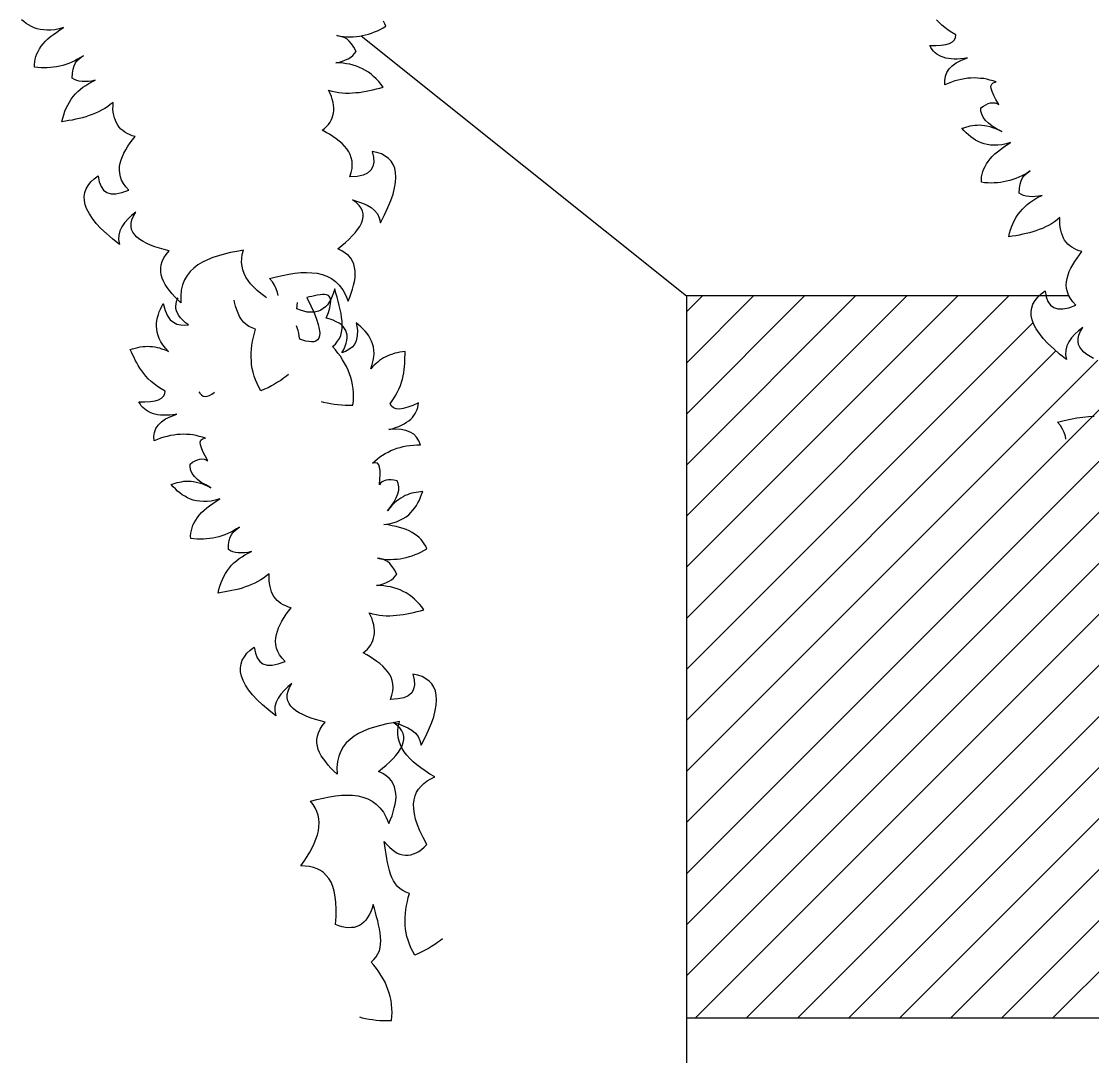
# Model space of a CAD drawing. Extents: x -24232 to 27340, y -23039 to 23489.
# Drawn here: x -17098 to -16356, y -19216 to -18500 of the extents above; entities that cross this region are included whole.
import ezdxf

# ---------------------------------------------------------------- set-up
doc = ezdxf.new("R2010")
doc.units = 0
doc.header["$LTSCALE"] = 10
for name, color, linetype in [('0-HATCH', 8, 'CONTINUOUS'), ('1', 1, 'CONTINUOUS'), ('3', 3, 'CONTINUOUS')]:
    doc.layers.add(name, color=color, linetype=linetype)

msp = doc.modelspace()

# ---------------------------------------------------------------- hatches: boundary and pattern name
at = {"layer": '0-HATCH'}
h = msp.add_hatch(dxfattribs=at)
h.set_pattern_fill('ANSI31', color=11, scale=200, style=0)
h.set_pattern_definition([(45, (5830.526, -1359.333), (-17.67767, 17.67767), [])])
h.paths.add_polyline_path([(-16330.53, -18761.58), (-16331.46, -18765.34), (-16331.82, -18769.45), (-16331.72, -18774.05), (-16333.85, -18771.98), (-16335.97, -18769.91), (-16337.83, -18767.81), (-16339.57, -18765.57), (-16341.17, -18763.44), (-16342.62, -18761.3), (-16343.81, -18759.12), (-16344.74, -18756.92), (-16345.26, -18754.67), (-16345.64, -18752.41), (-16345.63, -18750.1), (-16345.35, -18747.77), (-16344.66, -18745.39), (-16343.44, -18742.95), (-16341.94, -18740.61), (-16339.91, -18738.08), (-16343.26, -18737.23), (-16346.63, -18736.25), (-16349.72, -18735.24), (-16352.7, -18734.08), (-16355.41, -18732.88), (-16357.86, -18731.53), (-16360.18, -18730.16), (-16362.12, -18728.61), (-16363.66, -18726.89), (-16364.94, -18725.13), (-16365.84, -18723.19), (-16366.19, -18721.2), (-16366.16, -18719.03), (-16365.61, -18716.66), (-16364.54, -18714.1), (-16362.95, -18711.35), (-16365.81, -18713.7), (-16368.38, -18716.16), (-16370.67, -18718.71), (-16372.55, -18721.36), (-16373.99, -18724.24), (-16374.75, -18727.17), (-16374.81, -18730.29), (-16374.17, -18733.61), (-16379.07, -18729.82), (-16383.28, -18726.08), (-16387.06, -18722.57), (-16390.29, -18719.13), (-16392.98, -18715.63), (-16395.09, -18712.48), (-16396.8, -18709.28), (-16397.96, -18706.15), (-16398.56, -18703.23), (-16398.6, -18700.39), (-16398.22, -18697.77), (-16397.41, -18695.24), (-16395.92, -18692.77), (-16394.15, -18690.41), (-16393.29, -18689.61), (-16637.39, -18689.61), (-16637.39, -19189.61), (-16144.9, -19189.61), (-16144.9, -18689.61), (-16306.65, -18689.61), (-16303, -18690.84), (-16300.42, -18692.28), (-16298.05, -18693.93), (-16296.29, -18695.92), (-16294.87, -18698.15), (-16293.75, -18700.77), (-16293.11, -18703.67), (-16292.9, -18707), (-16293.16, -18710.62), (-16293.8, -18714.36), (-16294.84, -18718.65), (-16296.39, -18723.11), (-16298.42, -18727.85), (-16300.74, -18732.98), (-16303.67, -18738.44), (-16304.44, -18735.15), (-16305.76, -18732.32), (-16307.65, -18729.95), (-16310.14, -18727.91), (-16312.93, -18726.26), (-16316.06, -18724.85), (-16319.41, -18723.66), (-16322.98, -18722.67), (-16320.41, -18724.54), (-16318.39, -18726.44), (-16316.92, -18728.38), (-16316.01, -18730.35), (-16315.52, -18732.32), (-16315.55, -18734.45), (-16316, -18736.57), (-16316.72, -18738.78), (-16317.85, -18740.98), (-16319.42, -18743.18), (-16321.11, -18745.41), (-16323.1, -18747.6), (-16325.34, -18749.87), (-16327.76, -18752.06), (-16330.43, -18754.32), (-16333.15, -18756.46), (-16330.27, -18757.95), (-16329.35, -18758.55), (-16329.14, -18758.17)])

# ---------------------------------------------------------------- linework, layer by layer
at = {"layer": '1'}
msp.add_line((-16137.39, -19189.61), (-16637.39, -19189.61), dxfattribs=at)
for points in [[(-16928.22, -18690.92), (-16929.4, -18690.07), (-16932.21, -18687.95), (-16934.75, -18685.79), (-16937.03, -18683.6), (-16939.19, -18681.26), (-16940.93, -18679.02), (-16942.42, -18676.6), (-16943.64, -18674.16), (-16944.6, -18671.56), (-16945.16, -18669.04), (-16945.45, -18666.37), (-16945.35, -18663.64), (-16944.98, -18660.89), (-16944.22, -18657.96), (-16944.22, -18657.96), (-16948.74, -18658.73), (-16953.12, -18659.62), (-16957.48, -18660.65), (-16961.55, -18661.78), (-16965.48, -18663.03), (-16969.11, -18664.52), (-16972.58, -18666.26), (-16975.77, -18668.1), (-16978.51, -18670.31), (-16981.08, -18672.76), (-16983.22, -18675.44), (-16984.92, -18678.47), (-16986.31, -18681.88), (-16987.24, -18685.65), (-16987.6, -18689.76), (-16987.5, -18694.35), (-16987.5, -18694.35), (-16989.63, -18692.28), (-16991.75, -18690.22), (-16993.61, -18688.12), (-16995.35, -18685.87), (-16996.95, -18683.74), (-16998.4, -18681.6), (-16999.59, -18679.43), (-17000.52, -18677.22), (-17001.04, -18674.98), (-17001.42, -18672.71), (-17001.41, -18670.41), (-17001.13, -18668.07), (-17000.44, -18665.69), (-16999.22, -18663.25), (-16997.72, -18660.91), (-16995.69, -18658.38), (-16995.69, -18658.38), (-16999.04, -18657.53), (-17002.4, -18656.55), (-17005.5, -18655.54), (-17008.48, -18654.38), (-17011.19, -18653.19), (-17013.64, -18651.83), (-17015.96, -18650.46), (-17017.9, -18648.92), (-17019.44, -18647.19), (-17020.72, -18645.43), (-17021.62, -18643.5), (-17021.97, -18641.5), (-17021.94, -18639.33), (-17021.39, -18636.97), (-17020.32, -18634.41), (-17018.73, -18631.65), (-17018.73, -18631.65), (-17021.59, -18634), (-17024.16, -18636.46), (-17026.45, -18639.02), (-17028.33, -18641.67), (-17029.77, -18644.54), (-17030.53, -18647.47), (-17030.59, -18650.6), (-17029.95, -18653.91), (-17029.95, -18653.91), (-17034.85, -18650.12), (-17039.06, -18646.38), (-17042.84, -18642.87), (-17046.07, -18639.43), (-17048.76, -18635.94), (-17050.87, -18632.78), (-17052.58, -18629.58), (-17053.74, -18626.45), (-17054.34, -18623.54), (-17054.38, -18620.7), (-17054, -18618.08), (-17053.19, -18615.55), (-17051.7, -18613.08), (-17049.93, -18610.71), (-17047.6, -18608.55), (-17044.84, -18606.48), (-17044.84, -18606.48), (-17043.98, -18610.59), (-17042.81, -18613.85), (-17041.03, -18616.37), (-17038.82, -18618.02), (-17035.87, -18618.91), (-17032.48, -18618.94), (-17028.37, -18618.08), (-17023.55, -18616.32), (-17023.55, -18616.32), (-17025.57, -18613.97), (-17027.31, -18611.72), (-17028.52, -18609.42), (-17029.32, -18607.07), (-17029.86, -18604.69), (-17030.11, -18602.41), (-17029.96, -18600.09), (-17029.54, -18597.74), (-17028.86, -18595.35), (-17028.02, -18593.09), (-17026.94, -18590.67), (-17025.7, -18588.36), (-17024.2, -18586.02), (-17022.7, -18583.69), (-17021.04, -18581.47), (-17019.27, -18579.1), (-17019.27, -18579.1), (-17021.22, -18578.64), (-17023.07, -18577.9), (-17024.78, -18577.14), (-17026.37, -18576.23), (-17027.71, -18575.16), (-17029.05, -18574.09), (-17030.15, -18572.72), (-17031.25, -18571.35), (-17032.1, -18569.82), (-17032.83, -18568.13), (-17033.44, -18566.3), (-17033.92, -18564.46), (-17034.29, -18562.33), (-17034.52, -18560.19), (-17034.49, -18558.01), (-17034.49, -18555.57), (-17034.49, -18555.57), (-17036.36, -18557.14), (-17038.36, -18558.58), (-17040.25, -18559.87), (-17042.43, -18561.06), (-17044.48, -18562.11), (-17046.67, -18563.16), (-17048.89, -18563.95), (-17051.1, -18564.74), (-17053.32, -18565.53), (-17055.55, -18566.18), (-17057.93, -18566.72), (-17060.32, -18567.25), (-17062.7, -18567.79), (-17065.09, -18568.19), (-17067.49, -18568.59), (-17069.89, -18568.99), (-17069.89, -18568.99), (-17069.35, -18566.49), (-17068.66, -18564.11), (-17067.85, -18561.72), (-17066.86, -18559.57), (-17065.88, -18557.43), (-17064.75, -18555.41), (-17063.48, -18553.37), (-17062.06, -18551.58), (-17060.49, -18549.78), (-17058.92, -18548.12), (-17057.19, -18546.57), (-17055.31, -18545.14), (-17053.29, -18543.83), (-17051.27, -18542.52), (-17049.09, -18541.33), (-17046.77, -18540.26), (-17046.77, -18540.26), (-17049.29, -18540.81), (-17051.56, -18541.06), (-17053.85, -18541.18), (-17055.89, -18541.14), (-17057.83, -18540.81), (-17059.64, -18540.33), (-17061.21, -18539.69), (-17062.8, -18538.78), (-17062.8, -18538.78), (-17062.63, -18535.38), (-17062.13, -18532.61), (-17061.44, -18530.23), (-17060.45, -18528.22), (-17059.27, -18526.6), (-17057.92, -18525.36), (-17056.55, -18524.26), (-17055.03, -18523.28), (-17055.03, -18523.28), (-17057.05, -18524.59), (-17059.09, -18525.76), (-17061.01, -18526.79), (-17063.08, -18527.7), (-17065.15, -18528.6), (-17067.23, -18529.38), (-17069.33, -18530.02), (-17071.44, -18530.52), (-17073.57, -18530.9), (-17075.7, -18531.27), (-17077.84, -18531.51), (-17080, -18531.61), (-17082.16, -18531.71), (-17084.33, -18531.68), (-17086.65, -18531.53), (-17088.86, -18531.24), (-17088.86, -18531.24), (-17088.93, -18529.35), (-17088.74, -18527.43), (-17088.39, -18525.63), (-17087.92, -18523.81), (-17087.31, -18521.98), (-17086.41, -18520.25), (-17085.39, -18518.51), (-17084.23, -18516.76), (-17082.93, -18514.99), (-17081.35, -18513.32), (-17079.64, -18511.64), (-17077.78, -18510.08), (-17075.79, -18508.5), (-17073.52, -18506.89), (-17071.26, -18505.28), (-17068.72, -18503.78), (-17068.72, -18503.78), (-17071.87, -18504.67), (-17074.79, -18505.27), (-17077.47, -18505.57), (-17080.04, -18505.58), (-17082.5, -18505.45), (-17084.84, -18505.16), (-17087.07, -18504.6), (-17089.05, -18503.87), (-17091.04, -18503), (-17092.92, -18501.99), (-17094.66, -18500.97), (-17096.29, -18499.66), (-17097.93, -18498.35)], [(-16920.24, -18689.22), (-16920.65, -18687.23), (-16921.47, -18684.66), (-16922.67, -18682.22), (-16924.14, -18679.85), (-16926.02, -18677.48), (-16926.02, -18677.48), (-16921.57, -18676.35), (-16917.21, -18675.38), (-16912.81, -18674.55), (-16908.63, -18673.92), (-16904.53, -18673.46), (-16900.61, -18673.34), (-16896.73, -18673.52), (-16893.07, -18673.91), (-16889.67, -18674.81), (-16886.32, -18676.01), (-16883.28, -18677.58), (-16880.49, -18679.66), (-16877.84, -18682.21), (-16875.45, -18685.27), (-16873.45, -18688.88), (-16871.68, -18693.12), (-16871.68, -18693.12), (-16870.57, -18690.36), (-16869.47, -18687.61), (-16868.63, -18684.93), (-16867.95, -18682.17), (-16867.36, -18679.58), (-16866.9, -18677.03), (-16866.7, -18674.56), (-16866.75, -18672.17), (-16867.19, -18669.91), (-16867.76, -18667.68), (-16868.71, -18665.58), (-16869.92, -18663.56), (-16871.52, -18661.67), (-16873.62, -18659.94), (-16875.95, -18658.41), (-16878.83, -18656.93), (-16878.83, -18656.93), (-16876.11, -18654.79), (-16873.44, -18652.52), (-16871.02, -18650.34), (-16868.78, -18648.07), (-16866.79, -18645.88), (-16865.1, -18643.64), (-16863.53, -18641.44), (-16862.4, -18639.24), (-16861.69, -18637.04), (-16861.23, -18634.91), (-16861.2, -18632.78), (-16861.69, -18630.81), (-16862.6, -18628.84), (-16864.07, -18626.9), (-16866.09, -18625), (-16868.66, -18623.14), (-16868.66, -18623.14), (-16865.09, -18624.12), (-16861.74, -18625.32), (-16858.61, -18626.72), (-16855.82, -18628.38), (-16853.33, -18630.41), (-16851.44, -18632.78), (-16850.12, -18635.61), (-16849.35, -18638.9), (-16849.35, -18638.9), (-16846.42, -18633.45), (-16844.1, -18628.32), (-16842.07, -18623.57), (-16840.52, -18619.12), (-16839.49, -18614.83), (-16838.84, -18611.09), (-16838.58, -18607.47), (-16838.79, -18604.14), (-16839.43, -18601.23), (-16840.55, -18598.62), (-16841.97, -18596.38), (-16843.73, -18594.4), (-16846.1, -18592.75), (-16848.68, -18591.31), (-16851.69, -18590.29), (-16855.05, -18589.52), (-16855.05, -18589.52), (-16854.16, -18593.62), (-16853.91, -18597.08), (-16854.51, -18600.1), (-16855.86, -18602.51), (-16858.19, -18604.52), (-16861.27, -18605.93), (-16865.38, -18606.81), (-16870.5, -18607.17), (-16870.5, -18607.17), (-16869.6, -18604.2), (-16868.93, -18601.44), (-16868.77, -18598.84), (-16868.99, -18596.37), (-16869.47, -18593.97), (-16870.17, -18591.79), (-16871.25, -18589.73), (-16872.58, -18587.75), (-16874.18, -18585.86), (-16875.86, -18584.13), (-16877.84, -18582.36), (-16879.91, -18580.75), (-16882.23, -18579.23), (-16884.55, -18577.71), (-16886.97, -18576.35), (-16889.55, -18574.91), (-16889.55, -18574.91), (-16887.95, -18573.7), (-16886.57, -18572.27), (-16885.32, -18570.88), (-16884.23, -18569.4), (-16883.44, -18567.88), (-16882.66, -18566.35), (-16882.21, -18564.65), (-16881.76, -18562.95), (-16881.61, -18561.21), (-16881.63, -18559.38), (-16881.82, -18557.46), (-16882.13, -18555.58), (-16882.66, -18553.48), (-16883.31, -18551.43), (-16884.22, -18549.45), (-16885.22, -18547.22), (-16885.22, -18547.22), (-16882.88, -18547.9), (-16880.46, -18548.4), (-16878.21, -18548.81), (-16875.74, -18549.01), (-16873.44, -18549.13), (-16871.01, -18549.2), (-16868.66, -18549.02), (-16866.32, -18548.84), (-16863.97, -18548.66), (-16861.66, -18548.35), (-16859.27, -18547.87), (-16856.88, -18547.39), (-16854.48, -18546.91), (-16852.13, -18546.3), (-16849.78, -18545.69), (-16847.43, -18545.08), (-16847.43, -18545.08), (-16848.94, -18543.02), (-16850.53, -18541.12), (-16852.25, -18539.26), (-16854.02, -18537.71), (-16855.79, -18536.15), (-16857.65, -18534.76), (-16859.63, -18533.41), (-16861.67, -18532.36), (-16863.83, -18531.36), (-16865.95, -18530.47), (-16868.15, -18529.76), (-16870.45, -18529.22), (-16872.83, -18528.85), (-16875.21, -18528.48), (-16877.68, -18528.27), (-16880.24, -18528.24), (-16880.24, -18528.24), (-16877.71, -18527.72), (-16875.53, -18527.02), (-16873.39, -18526.2), (-16871.55, -18525.33), (-16869.91, -18524.24), (-16868.45, -18523.07), (-16867.28, -18521.85), (-16866.2, -18520.37), (-16866.2, -18520.37), (-16867.73, -18517.32), (-16869.32, -18515), (-16870.92, -18513.11), (-16872.64, -18511.68), (-16874.38, -18510.67), (-16876.12, -18510.1), (-16877.82, -18509.65), (-16879.6, -18509.37), (-16879.6, -18509.37), (-16877.22, -18509.74), (-16874.88, -18509.98), (-16872.71, -18510.14), (-16870.45, -18510.13), (-16868.19, -18510.12), (-16865.97, -18509.97), (-16863.8, -18509.7), (-16861.66, -18509.31), (-16859.56, -18508.78), (-16857.47, -18508.25), (-16855.41, -18507.6), (-16853.4, -18506.82), (-16851.39, -18506.03), (-16849.41, -18505.12), (-16847.35, -18504.04), (-16845.46, -18502.87), (-16845.46, -18502.87), (-16846.17, -18501.12), (-16847.12, -18499.44)], [(-16355.41, -18732.88), (-16357.86, -18731.53), (-16360.18, -18730.16), (-16362.12, -18728.61), (-16363.66, -18726.89), (-16364.94, -18725.13), (-16365.84, -18723.19), (-16366.19, -18721.2), (-16366.16, -18719.03), (-16365.61, -18716.66), (-16364.54, -18714.1), (-16362.95, -18711.35), (-16362.95, -18711.35), (-16365.81, -18713.7), (-16368.38, -18716.16), (-16370.67, -18718.71), (-16372.55, -18721.36), (-16373.99, -18724.24), (-16374.75, -18727.17), (-16374.81, -18730.29), (-16374.17, -18733.61), (-16374.17, -18733.61), (-16379.07, -18729.82), (-16383.28, -18726.08), (-16387.06, -18722.57), (-16390.29, -18719.13), (-16392.98, -18715.63), (-16395.09, -18712.48), (-16396.8, -18709.28), (-16397.96, -18706.15), (-16398.56, -18703.23), (-16398.6, -18700.39), (-16398.22, -18697.77), (-16397.41, -18695.24), (-16395.92, -18692.77), (-16394.15, -18690.41), (-16391.82, -18688.25), (-16389.06, -18686.18), (-16389.06, -18686.18), (-16388.2, -18690.29), (-16387.03, -18693.55), (-16385.25, -18696.06), (-16383.04, -18697.72), (-16380.09, -18698.61), (-16376.7, -18698.64), (-16372.59, -18697.78), (-16367.77, -18696.02), (-16367.77, -18696.02), (-16369.79, -18693.67), (-16371.53, -18691.42), (-16372.74, -18689.11), (-16373.54, -18686.76), (-16374.08, -18684.38), (-16374.33, -18682.1), (-16374.18, -18679.78), (-16373.76, -18677.43), (-16373.08, -18675.05), (-16372.25, -18672.79), (-16371.16, -18670.36), (-16369.92, -18668.06), (-16368.42, -18665.72), (-16366.92, -18663.38), (-16365.26, -18661.17), (-16363.49, -18658.8), (-16363.49, -18658.8), (-16365.44, -18658.34), (-16367.29, -18657.59), (-16369, -18656.84), (-16370.59, -18655.93), (-16371.93, -18654.86), (-16373.27, -18653.78), (-16374.37, -18652.42), (-16375.47, -18651.05), (-16376.32, -18649.51), (-16377.05, -18647.83), (-16377.66, -18646), (-16378.14, -18644.16), (-16378.51, -18642.03), (-16378.74, -18639.88), (-16378.71, -18637.71), (-16378.71, -18635.27), (-16378.71, -18635.27), (-16380.58, -18636.83), (-16382.58, -18638.28), (-16384.47, -18639.57), (-16386.65, -18640.76), (-16388.7, -18641.8), (-16390.89, -18642.86), (-16393.11, -18643.65), (-16395.32, -18644.44), (-16397.54, -18645.22), (-16399.77, -18645.88), (-16402.16, -18646.41), (-16404.54, -18646.95), (-16406.92, -18647.49), (-16409.31, -18647.89), (-16411.71, -18648.29), (-16414.11, -18648.69), (-16414.11, -18648.69), (-16413.57, -18646.19), (-16412.88, -18643.81), (-16412.07, -18641.41), (-16411.08, -18639.27), (-16410.1, -18637.13), (-16408.97, -18635.1), (-16407.7, -18633.07), (-16406.28, -18631.28), (-16404.71, -18629.48), (-16403.14, -18627.81), (-16401.41, -18626.26), (-16399.53, -18624.84), (-16397.51, -18623.53), (-16395.49, -18622.22), (-16393.31, -18621.03), (-16390.99, -18619.96), (-16390.99, -18619.96), (-16393.51, -18620.51), (-16395.78, -18620.76), (-16398.07, -18620.88), (-16400.11, -18620.83), (-16402.05, -18620.51), (-16403.86, -18620.03), (-16405.43, -18619.39), (-16407.02, -18618.48), (-16407.02, -18618.48), (-16406.85, -18615.07), (-16406.35, -18612.3), (-16405.66, -18609.92), (-16404.67, -18607.91), (-16403.49, -18606.29), (-16402.14, -18605.06), (-16400.77, -18603.96), (-16399.25, -18602.97), (-16399.25, -18602.97), (-16401.27, -18604.28), (-16403.31, -18605.46), (-16405.23, -18606.49), (-16407.3, -18607.39), (-16409.37, -18608.3), (-16411.45, -18609.07), (-16413.55, -18609.71), (-16415.66, -18610.22), (-16417.79, -18610.59), (-16419.92, -18610.96), (-16422.06, -18611.2), (-16424.22, -18611.31), (-16426.38, -18611.41), (-16428.55, -18611.38), (-16430.87, -18611.23), (-16433.08, -18610.93), (-16433.08, -18610.93), (-16433.15, -18609.04), (-16432.96, -18607.12), (-16432.61, -18605.32), (-16432.14, -18603.51), (-16431.53, -18601.68), (-16430.63, -18599.95), (-16429.61, -18598.21), (-16428.45, -18596.45), (-16427.15, -18594.68), (-16425.57, -18593.02), (-16423.86, -18591.33), (-16422, -18589.77), (-16420.01, -18588.19), (-16417.74, -18586.59), (-16415.48, -18584.98), (-16412.94, -18583.48), (-16412.94, -18583.48), (-16416.09, -18584.37), (-16419.01, -18584.97), (-16421.69, -18585.26), (-16424.26, -18585.28), (-16426.72, -18585.14), (-16429.06, -18584.86), (-16431.29, -18584.29), (-16433.27, -18583.56), (-16435.26, -18582.7), (-16437.14, -18581.69), (-16438.88, -18580.66), (-16440.51, -18579.35), (-16442.15, -18578.04), (-16443.67, -18576.58), (-16445.19, -18575.13), (-16446.72, -18573.53), (-16446.72, -18573.53), (-16445.28, -18573.1), (-16443.83, -18572.67), (-16442.39, -18572.24), (-16440.81, -18571.79), (-16439.34, -18571.63), (-16437.74, -18571.32), (-16436.12, -18571.27), (-16434.5, -18571.23), (-16432.86, -18571.32), (-16431.08, -18571.53), (-16429.28, -18571.87), (-16427.33, -18572.33), (-16425.36, -18572.93), (-16423.38, -18573.65), (-16421.24, -18574.64), (-16419.08, -18575.75), (-16419.08, -18575.75), (-16422.68, -18573.85), (-16425.74, -18572.02), (-16428.26, -18569.99), (-16430.38, -18568.06), (-16431.97, -18565.93), (-16432.88, -18563.86), (-16433.53, -18561.63), (-16433.5, -18559.46), (-16433.5, -18559.46), (-16431.75, -18558.18), (-16430.09, -18557.18), (-16428.41, -18556.45), (-16426.83, -18556), (-16425.36, -18555.84), (-16423.86, -18555.94), (-16422.44, -18556.47), (-16421.15, -18557.14), (-16421.15, -18557.14), (-16423.02, -18553.68), (-16424.57, -18550.74), (-16425.67, -18548.15), (-16426.31, -18546.05), (-16426.51, -18544.31), (-16425.98, -18542.89), (-16424.87, -18541.96), (-16422.89, -18541.46), (-16422.89, -18541.46), (-16425, -18540.75), (-16427.23, -18540.18), (-16429.33, -18539.6), (-16431.55, -18539.17), (-16433.74, -18539.01), (-16435.93, -18538.84), (-16438.11, -18538.68), (-16440.41, -18538.8), (-16442.56, -18538.9), (-16444.83, -18539.29), (-16447.09, -18539.68), (-16449.33, -18540.2), (-16451.58, -18540.72), (-16453.93, -18541.52), (-16456.14, -18542.44), (-16458.47, -18543.38), (-16458.47, -18543.38), (-16458.53, -18540.4), (-16458.04, -18537.5), (-16457.12, -18534.82), (-16455.49, -18532.34), (-16453.29, -18530.2), (-16450.54, -18528.13), (-16446.94, -18526.37), (-16442.64, -18524.81), (-16442.64, -18524.81), (-16445.17, -18525.23), (-16447.58, -18525.49), (-16449.87, -18525.61), (-16452.04, -18525.58), (-16454.1, -18525.4), (-16456.01, -18525.21), (-16457.82, -18524.87), (-16459.5, -18524.38), (-16461.06, -18523.74), (-16462.49, -18523.08), (-16463.95, -18522.16), (-16465.14, -18521.21), (-16466.21, -18520.1), (-16467.28, -18519), (-16468.11, -18517.6), (-16468.95, -18516.21), (-16468.95, -18516.21), (-16464.73, -18516.28), (-16460.97, -18516), (-16457.77, -18515.51), (-16455.27, -18514.82), (-16453.22, -18513.78), (-16451.88, -18512.41), (-16450.97, -18510.82), (-16450.77, -18508.9), (-16450.77, -18508.9), (-16453.54, -18507.17), (-16456.16, -18505.57), (-16458.39, -18503.78), (-16460.48, -18502.11), (-16462.44, -18500.3), (-16464.14, -18498.45)], [(-16890.44, -18762.65), (-16888.71, -18763.15), (-16886.29, -18763.65), (-16883.87, -18764.15), (-16881.36, -18764.48), (-16878.85, -18764.81), (-16876.38, -18765.02), (-16873.78, -18765.18), (-16871.09, -18765.17), (-16868.41, -18765.17), (-16868.41, -18765.17), (-16868.07, -18762.23), (-16867.95, -18759.5), (-16868, -18756.69), (-16868.3, -18753.96), (-16868.61, -18751.23), (-16869.17, -18748.58), (-16869.82, -18746.1), (-16870.77, -18743.57), (-16871.71, -18741.04), (-16872.79, -18738.56), (-16874.12, -18736.15), (-16875.58, -18733.79), (-16877.04, -18731.42), (-16878.76, -18729.14), (-16880.48, -18726.86), (-16882.45, -18724.66), (-16882.45, -18724.66), (-16880.47, -18722.9), (-16878.95, -18721), (-16877.73, -18719.06), (-16876.72, -18716.9), (-16876.18, -18714.6), (-16875.81, -18712.22), (-16875.77, -18709.66), (-16875.87, -18707.15), (-16876.17, -18704.42), (-16876.61, -18701.73), (-16877.21, -18698.95), (-16877.81, -18696.17), (-16878.58, -18693.3), (-16879.35, -18690.44), (-16880.13, -18687.57), (-16880.9, -18684.71), (-16880.9, -18684.71), (-16881.74, -18687.38), (-16882.67, -18689.8), (-16883.68, -18691.96), (-16884.9, -18693.9), (-16886.03, -18695.68), (-16887.41, -18697.11), (-16889.01, -18698.32), (-16890.51, -18699.37), (-16892.27, -18700.07), (-16894.06, -18700.64), (-16895.99, -18700.83), (-16897.95, -18700.89), (-16900.12, -18700.73), (-16902.41, -18700.19), (-16904.75, -18699.52), (-16907.16, -18698.59), (-16907.16, -18698.59), (-16906.77, -18694.26)], [(-16806.33, -19134.7), (-16807.71, -19135.85), (-16809.72, -19137.3), (-16811.73, -19138.74), (-16813.89, -19140.06), (-16816.05, -19141.39), (-16818.22, -19142.58), (-16820.53, -19143.78), (-16822.98, -19144.87), (-16825.44, -19145.96), (-16825.44, -19145.96), (-16826.94, -19143.41), (-16828.16, -19140.97), (-16829.26, -19138.38), (-16830.1, -19135.76), (-16830.93, -19133.14), (-16831.49, -19130.49), (-16831.91, -19127.96), (-16832.07, -19125.27), (-16832.24, -19122.58), (-16832.27, -19119.87), (-16832.03, -19117.13), (-16831.66, -19114.38), (-16831.28, -19111.62), (-16830.64, -19108.84), (-16830, -19106.06), (-16829.1, -19103.25), (-16829.1, -19103.25), (-16831.62, -19102.44), (-16833.78, -19101.32), (-16835.69, -19100.04), (-16837.49, -19098.48), (-16838.92, -19096.61), (-16840.23, -19094.58), (-16841.3, -19092.26), (-16842.23, -19089.92), (-16843.07, -19087.3), (-16843.77, -19084.67), (-16844.35, -19081.89), (-16844.93, -19079.1), (-16845.39, -19076.17), (-16845.85, -19073.24), (-16846.31, -19070.31), (-16846.77, -19067.38), (-16846.77, -19067.38), (-16844.91, -19069.48), (-16843.08, -19071.31), (-16841.28, -19072.87), (-16839.38, -19074.15), (-16837.62, -19075.31), (-16835.77, -19076.05), (-16833.82, -19076.52), (-16832.02, -19076.86), (-16830.13, -19076.78), (-16828.26, -19076.58), (-16826.43, -19075.97), (-16824.61, -19075.22), (-16822.69, -19074.2), (-16820.82, -19072.77), (-16818.96, -19071.21), (-16817.13, -19069.37), (-16817.13, -19069.37), (-16819.83, -19064.52), (-16821.96, -19060.01), (-16823.66, -19055.73), (-16824.91, -19051.8), (-16825.73, -19048.09), (-16826.25, -19044.63), (-16826.32, -19041.51), (-16825.98, -19038.49), (-16825.19, -19035.83), (-16824.25, -19033.29), (-16822.87, -19031.1), (-16821.2, -19029.01), (-16819.24, -19027.17), (-16816.99, -19025.43), (-16814.44, -19023.93), (-16811.75, -19022.54), (-16811.75, -19022.54), (-16815.08, -19020.61), (-16818.3, -19018.52), (-16821.24, -19016.41), (-16824.06, -19014.28), (-16826.6, -19012.12), (-16828.88, -19009.93), (-16831.03, -19007.6), (-16832.78, -19005.35), (-16834.26, -19002.94), (-16835.48, -19000.5), (-16836.45, -18997.89), (-16837, -18995.38), (-16837.3, -18992.7), (-16837.19, -18989.98), (-16836.82, -18987.22), (-16836.06, -18984.29), (-16836.06, -18984.29), (-16840.59, -18985.07), (-16844.96, -18985.96), (-16849.32, -18986.98), (-16853.4, -18988.12), (-16857.33, -18989.36), (-16860.96, -18990.85), (-16864.43, -18992.59), (-16867.61, -18994.44), (-16870.35, -18996.64), (-16872.93, -18999.1), (-16875.07, -19001.77), (-16876.77, -19004.81), (-16878.15, -19008.22), (-16879.09, -19011.98), (-16879.45, -19016.09), (-16879.34, -19020.69), (-16879.34, -19020.69), (-16881.47, -19018.62), (-16883.6, -19016.55), (-16885.46, -19014.45), (-16887.2, -19012.21), (-16888.79, -19010.08), (-16890.25, -19007.93), (-16891.44, -19005.76), (-16892.36, -19003.56), (-16892.88, -19001.31), (-16893.27, -18999.05), (-16893.25, -18996.74), (-16892.97, -18994.41), (-16892.29, -18992.03), (-16891.07, -18989.58), (-16889.56, -18987.25), (-16887.54, -18984.72), (-16887.54, -18984.72), (-16890.89, -18983.87), (-16894.25, -18982.89), (-16897.35, -18981.87), (-16900.32, -18980.71), (-16903.03, -18979.52), (-16905.49, -18978.17), (-16907.81, -18976.8), (-16909.74, -18975.25), (-16911.29, -18973.52), (-16912.57, -18971.77), (-16913.46, -18969.83), (-16913.82, -18967.84), (-16913.79, -18965.67), (-16913.24, -18963.3), (-16912.17, -18960.74), (-16910.57, -18957.99), (-16910.57, -18957.99), (-16913.43, -18960.34), (-16916.01, -18962.79), (-16918.3, -18965.35), (-16920.17, -18968), (-16921.62, -18970.87), (-16922.38, -18973.81), (-16922.44, -18976.93), (-16921.8, -18980.25), (-16921.8, -18980.25), (-16926.69, -18976.45), (-16930.9, -18972.72), (-16934.68, -18969.21), (-16937.91, -18965.77), (-16940.61, -18962.27), (-16942.72, -18959.12), (-16944.43, -18955.92), (-16945.59, -18952.79), (-16946.19, -18949.87), (-16946.23, -18947.03), (-16945.84, -18944.41), (-16945.04, -18941.88), (-16943.55, -18939.41), (-16941.78, -18937.05), (-16939.44, -18934.89), (-16936.69, -18932.82), (-16936.69, -18932.82), (-16935.83, -18936.93), (-16934.65, -18940.19), (-16932.88, -18942.7), (-16930.66, -18944.35), (-16927.72, -18945.25), (-16924.32, -18945.28), (-16920.22, -18944.41), (-16915.39, -18942.66), (-16915.39, -18942.66), (-16917.42, -18940.31), (-16919.16, -18938.06), (-16920.36, -18935.75), (-16921.17, -18933.4), (-16921.7, -18931.02), (-16921.95, -18928.74), (-16921.81, -18926.42), (-16921.39, -18924.07), (-16920.7, -18921.69), (-16919.87, -18919.43), (-16918.78, -18917), (-16917.55, -18914.7), (-16916.05, -18912.36), (-16914.54, -18910.02), (-16912.89, -18907.81), (-16911.12, -18905.44), (-16911.12, -18905.44), (-16913.07, -18904.98), (-16914.91, -18904.23), (-16916.62, -18903.47), (-16918.22, -18902.57), (-16919.56, -18901.49), (-16920.9, -18900.42), (-16922, -18899.05), (-16923.1, -18897.68), (-16923.95, -18896.15), (-16924.67, -18894.47), (-16925.28, -18892.64), (-16925.76, -18890.79), (-16926.13, -18888.67), (-16926.37, -18886.52), (-16926.34, -18884.35), (-16926.34, -18881.91), (-16926.34, -18881.91), (-16928.2, -18883.47), (-16930.21, -18884.92), (-16932.1, -18886.21), (-16934.27, -18887.4), (-16936.33, -18888.44), (-16938.51, -18889.5), (-16940.73, -18890.29), (-16942.95, -18891.07), (-16945.17, -18891.86), (-16947.4, -18892.52), (-16949.78, -18893.05), (-16952.16, -18893.59), (-16954.54, -18894.12), (-16956.94, -18894.53), (-16959.33, -18894.93), (-16961.73, -18895.33), (-16961.73, -18895.33), (-16961.19, -18892.83), (-16960.51, -18890.45), (-16959.69, -18888.05), (-16958.71, -18885.91), (-16957.73, -18883.77), (-16956.6, -18881.74), (-16955.33, -18879.7), (-16953.9, -18877.92), (-16952.34, -18876.12), (-16950.76, -18874.45), (-16949.03, -18872.9), (-16947.16, -18871.47), (-16945.13, -18870.17), (-16943.11, -18868.86), (-16940.94, -18867.67), (-16938.62, -18866.59), (-16938.62, -18866.59), (-16941.13, -18867.14), (-16943.41, -18867.4), (-16945.7, -18867.52), (-16947.74, -18867.47), (-16949.67, -18867.14), (-16951.49, -18866.67), (-16953.05, -18866.03), (-16954.64, -18865.12), (-16954.64, -18865.12), (-16954.48, -18861.71), (-16953.97, -18858.94), (-16953.29, -18856.56), (-16952.29, -18854.55), (-16951.12, -18852.93), (-16949.76, -18851.7), (-16948.39, -18850.6), (-16946.87, -18849.61), (-16946.87, -18849.61), (-16948.9, -18850.92), (-16950.94, -18852.1), (-16952.86, -18853.12), (-16954.93, -18854.03), (-16956.99, -18854.94), (-16959.08, -18855.71), (-16961.18, -18856.35), (-16963.29, -18856.86), (-16965.42, -18857.23), (-16967.55, -18857.6), (-16969.69, -18857.84), (-16971.85, -18857.94), (-16974, -18858.05), (-16976.18, -18858.02), (-16978.5, -18857.87), (-16980.7, -18857.57), (-16980.7, -18857.57), (-16980.78, -18855.68), (-16980.58, -18853.76), (-16980.24, -18851.96), (-16979.76, -18850.15), (-16979.15, -18848.32), (-16978.26, -18846.59), (-16977.23, -18844.85), (-16976.07, -18843.09), (-16974.78, -18841.32), (-16973.2, -18839.65), (-16971.49, -18837.97), (-16969.63, -18836.41), (-16967.63, -18834.83), (-16965.37, -18833.23), (-16963.11, -18831.62), (-16960.56, -18830.12), (-16960.56, -18830.12), (-16963.72, -18831.01), (-16966.64, -18831.6), (-16969.31, -18831.9), (-16971.89, -18831.92), (-16974.34, -18831.78), (-16976.68, -18831.5), (-16978.91, -18830.93), (-16980.89, -18830.2), (-16982.89, -18829.34), (-16984.76, -18828.33), (-16986.5, -18827.3), (-16988.14, -18825.99), (-16989.78, -18824.68), (-16991.29, -18823.22), (-16992.81, -18821.76), (-16994.34, -18820.17), (-16994.34, -18820.17), (-16992.9, -18819.74), (-16991.46, -18819.31), (-16990.01, -18818.88), (-16988.44, -18818.43), (-16986.96, -18818.27), (-16985.37, -18817.96), (-16983.75, -18817.91), (-16982.13, -18817.87), (-16980.49, -18817.96), (-16978.7, -18818.16), (-16976.9, -18818.51), (-16974.95, -18818.97), (-16972.99, -18819.56), (-16971.01, -18820.29), (-16968.87, -18821.28), (-16966.71, -18822.39), (-16966.71, -18822.39), (-16970.31, -18820.49), (-16973.36, -18818.66), (-16975.89, -18816.63), (-16978, -18814.7), (-16979.6, -18812.57), (-16980.5, -18810.5), (-16981.16, -18808.27), (-16981.13, -18806.09), (-16981.13, -18806.09), (-16979.37, -18804.81), (-16977.72, -18803.82), (-16976.04, -18803.09), (-16974.46, -18802.64), (-16972.99, -18802.48), (-16971.48, -18802.58), (-16970.07, -18803.1), (-16968.78, -18803.77), (-16968.78, -18803.77), (-16970.65, -18800.32), (-16972.2, -18797.37), (-16973.3, -18794.79), (-16973.94, -18792.69), (-16974.13, -18790.95), (-16973.61, -18789.53), (-16972.49, -18788.59), (-16970.51, -18788.1), (-16970.51, -18788.1), (-16972.63, -18787.39), (-16974.86, -18786.82), (-16976.96, -18786.24), (-16979.18, -18785.81), (-16981.36, -18785.65), (-16983.55, -18785.48), (-16985.74, -18785.32), (-16988.03, -18785.44), (-16990.19, -18785.54), (-16992.45, -18785.93), (-16994.71, -18786.31), (-16996.96, -18786.84), (-16999.21, -18787.36), (-17001.56, -18788.16), (-17003.76, -18789.08), (-17006.1, -18790.02), (-17006.1, -18790.02), (-17006.16, -18787.04), (-17005.67, -18784.14), (-17004.74, -18781.46), (-17003.12, -18778.98), (-17000.92, -18776.83), (-16998.16, -18774.77), (-16994.56, -18773.01), (-16990.26, -18771.45), (-16990.26, -18771.45), (-16992.79, -18771.86), (-16995.2, -18772.13), (-16997.49, -18772.25), (-16999.67, -18772.22), (-17001.72, -18772.04), (-17003.64, -18771.85), (-17005.44, -18771.51), (-17007.12, -18771.01), (-17008.69, -18770.37), (-17010.11, -18769.72), (-17011.57, -18768.8), (-17012.76, -18767.84), (-17013.83, -18766.74), (-17014.91, -18765.64), (-17015.74, -18764.24), (-17016.57, -18762.84), (-17016.57, -18762.84), (-17012.36, -18762.92), (-17008.59, -18762.64), (-17005.4, -18762.15), (-17002.9, -18761.46), (-17000.84, -18760.42), (-16999.5, -18759.05), (-16998.59, -18757.46), (-16998.4, -18755.54), (-16998.4, -18755.54), (-17001.17, -18753.81), (-17003.79, -18752.2), (-17006.02, -18750.42), (-17008.1, -18748.75), (-17010.07, -18746.94), (-17011.76, -18745.09), (-17013.18, -18743.35), (-17014.61, -18741.47), (-17015.88, -18739.72), (-17017.05, -18737.81), (-17018.06, -18736.03), (-17019.08, -18734.11), (-17019.96, -18732.31), (-17020.84, -18730.5), (-17021.73, -18728.57), (-17022.61, -18726.77), (-17022.61, -18726.77), (-17020.91, -18726.17), (-17019.07, -18725.7), (-17017.36, -18725.24), (-17015.63, -18724.91), (-17013.89, -18724.72), (-17012.28, -18724.54), (-17010.53, -18724.48), (-17008.89, -18724.57), (-17007.25, -18724.66), (-17005.6, -18724.88), (-17003.93, -18725.24), (-17002.4, -18725.61), (-17000.85, -18726.12), (-16999.17, -18726.61), (-16997.74, -18727.26), (-16996.16, -18728.04), (-16996.16, -18728.04), (-16998.19, -18725.69), (-16999.93, -18723.44), (-17001.39, -18721.29), (-17002.44, -18719.11), (-17003.23, -18716.89), (-17003.87, -18714.79), (-17004.24, -18712.66), (-17004.33, -18710.64), (-17004.29, -18708.6), (-17004.11, -18706.55), (-17003.65, -18704.6), (-17003.07, -18702.5), (-17002.46, -18700.67), (-17001.59, -18698.67), (-17000.73, -18696.68), (-16999.85, -18694.82), (-16999.85, -18694.82), (-16998.5, -18699.69), (-16996.74, -18703.29), (-16994.81, -18706.06), (-16992.58, -18707.84), (-16990.27, -18709.08), (-16987.64, -18709.6), (-16985.03, -18709.85), (-16982.34, -18709.69), (-16982.34, -18709.69), (-16984.41, -18708.16), (-16986.22, -18706.46), (-16987.75, -18704.87), (-16988.88, -18703.23), (-16989.88, -18701.58), (-16990.6, -18700.03), (-16990.92, -18698.3), (-16991.1, -18696.7), (-16990.88, -18695.04), (-16990.52, -18693.38), (-16989.76, -18691.67), (-16989.34, -18690.93)], [(-16912.96, -18744.05), (-16914.34, -18745.2), (-16916.34, -18746.65), (-16918.35, -18748.09), (-16920.51, -18749.41), (-16922.67, -18750.74), (-16924.84, -18751.93), (-16927.15, -18753.13), (-16929.61, -18754.22), (-16932.06, -18755.31), (-16932.06, -18755.31), (-16933.56, -18752.76), (-16934.78, -18750.32), (-16935.88, -18747.73), (-16936.72, -18745.11), (-16937.55, -18742.49), (-16938.12, -18739.84), (-16938.53, -18737.31), (-16938.7, -18734.62), (-16938.86, -18731.93), (-16938.89, -18729.22), (-16938.65, -18726.48), (-16938.28, -18723.73), (-16937.91, -18720.97), (-16937.27, -18718.19), (-16936.63, -18715.41), (-16935.72, -18712.59), (-16935.72, -18712.59), (-16938.25, -18711.79), (-16940.4, -18710.67), (-16942.31, -18709.39), (-16944.11, -18707.83), (-16945.54, -18705.96), (-16946.85, -18703.93), (-16947.92, -18701.61), (-16948.86, -18699.27), (-16949.69, -18696.65), (-16950.39, -18694.02), (-16950.71, -18692.49)], [(-16863.79, -19188.82), (-16862.06, -19189.31), (-16859.63, -19189.82), (-16857.21, -19190.32), (-16854.7, -19190.65), (-16852.19, -19190.98), (-16849.72, -19191.18), (-16847.12, -19191.34), (-16844.44, -19191.34), (-16841.75, -19191.33), (-16841.75, -19191.33), (-16841.42, -19188.39), (-16841.29, -19185.67), (-16841.34, -19182.85), (-16841.65, -19180.12), (-16841.95, -19177.39), (-16842.51, -19174.74), (-16843.16, -19172.26), (-16844.11, -19169.73), (-16845.06, -19167.21), (-16846.13, -19164.72), (-16847.46, -19162.32), (-16848.92, -19159.95), (-16850.39, -19157.59), (-16852.1, -19155.31), (-16853.82, -19153.03), (-16855.79, -19150.83), (-16855.79, -19150.83), (-16853.81, -19149.06), (-16852.29, -19147.17), (-16851.07, -19145.22), (-16850.07, -19143.06), (-16849.52, -19140.77), (-16849.15, -19138.38), (-16849.12, -19135.83), (-16849.21, -19133.31), (-16849.52, -19130.58), (-16849.95, -19127.89), (-16850.55, -19125.11), (-16851.15, -19122.33), (-16851.93, -19119.47), (-16852.7, -19116.6), (-16853.47, -19113.74), (-16854.24, -19110.87), (-16854.24, -19110.87), (-16855.09, -19113.54), (-16856.01, -19115.96), (-16857.02, -19118.12), (-16858.24, -19120.07), (-16859.37, -19121.84), (-16860.76, -19123.27), (-16862.35, -19124.49), (-16863.86, -19125.53), (-16865.61, -19126.23), (-16867.41, -19126.81), (-16869.33, -19126.99), (-16871.29, -19127.05), (-16873.46, -19126.9), (-16875.76, -19126.36), (-16878.09, -19125.69), (-16880.51, -19124.76), (-16880.51, -19124.76), (-16880.01, -19119.22), (-16879.9, -19114.24), (-16880.1, -19109.63), (-16880.55, -19105.54), (-16881.31, -19101.82), (-16882.25, -19098.44), (-16883.45, -19095.57), (-16884.99, -19092.95), (-16886.79, -19090.84), (-16888.69, -19088.89), (-16890.84, -19087.46), (-16893.21, -19086.23), (-16895.76, -19085.35), (-16898.52, -19084.67), (-16901.45, -19084.33), (-16904.48, -19084.17), (-16904.48, -19084.17), (-16902.22, -19081.04), (-16900.13, -19077.83), (-16898.3, -19074.7), (-16896.6, -19071.61), (-16895.15, -19068.61), (-16893.96, -19065.68), (-16892.94, -19062.67), (-16892.27, -19059.91), (-16891.89, -19057.1), (-16891.77, -19054.37), (-16891.94, -19051.6), (-16892.46, -19049.08), (-16893.28, -19046.51), (-16894.49, -19044.07), (-16895.95, -19041.7), (-16897.83, -19039.33), (-16897.83, -19039.33), (-16893.39, -19038.2), (-16889.03, -19037.23), (-16884.63, -19036.4), (-16880.44, -19035.77), (-16876.34, -19035.31), (-16872.42, -19035.19), (-16868.54, -19035.37), (-16864.88, -19035.76), (-16861.49, -19036.66), (-16858.14, -19037.85), (-16855.09, -19039.43), (-16852.3, -19041.51), (-16849.65, -19044.06), (-16847.26, -19047.12), (-16845.26, -19050.73), (-16843.49, -19054.97), (-16843.49, -19054.97), (-16842.39, -19052.21), (-16841.28, -19049.46), (-16840.44, -19046.78), (-16839.76, -19044.02), (-16839.17, -19041.43), (-16838.71, -19038.88), (-16838.51, -19036.41), (-16838.57, -19034.02), (-16839, -19031.76), (-16839.57, -19029.53), (-16840.52, -19027.43), (-16841.73, -19025.41), (-16843.33, -19023.52), (-16845.44, -19021.78), (-16847.76, -19020.26), (-16850.64, -19018.78), (-16850.64, -19018.78), (-16847.92, -19016.64), (-16845.25, -19014.37), (-16842.84, -19012.19), (-16840.59, -19009.92), (-16838.6, -19007.73), (-16836.91, -19005.49), (-16835.35, -19003.29), (-16834.21, -19001.09), (-16833.5, -18998.89), (-16833.04, -18996.76), (-16833.02, -18994.63), (-16833.5, -18992.66), (-16834.41, -18990.69), (-16835.88, -18988.75), (-16837.9, -18986.85), (-16840.47, -18984.98), (-16840.47, -18984.98), (-16836.91, -18985.97), (-16833.56, -18987.16), (-16830.42, -18988.57), (-16827.63, -18990.23), (-16825.14, -18992.26), (-16823.26, -18994.63), (-16821.93, -18997.46), (-16821.16, -19000.75), (-16821.16, -19000.75), (-16818.24, -18995.29), (-16815.91, -18990.17), (-16813.89, -18985.42), (-16812.33, -18980.97), (-16811.3, -18976.68), (-16810.65, -18972.93), (-16810.39, -18969.32), (-16810.6, -18965.99), (-16811.25, -18963.08), (-16812.36, -18960.47), (-16813.78, -18958.23), (-16815.55, -18956.25), (-16817.91, -18954.6), (-16820.49, -18953.16), (-16823.5, -18952.14), (-16826.86, -18951.37), (-16826.86, -18951.37), (-16825.98, -18955.47), (-16825.72, -18958.93), (-16826.32, -18961.94), (-16827.67, -18964.36), (-16830, -18966.37), (-16833.09, -18967.78), (-16837.19, -18968.66), (-16842.31, -18969.02), (-16842.31, -18969.02), (-16841.42, -18966.05), (-16840.74, -18963.29), (-16840.58, -18960.69), (-16840.8, -18958.22), (-16841.28, -18955.82), (-16841.98, -18953.64), (-16843.06, -18951.58), (-16844.4, -18949.6), (-16845.99, -18947.71), (-16847.67, -18945.98), (-16849.65, -18944.2), (-16851.72, -18942.6), (-16854.04, -18941.08), (-16856.37, -18939.56), (-16858.78, -18938.2), (-16861.36, -18936.76), (-16861.36, -18936.76), (-16859.77, -18935.55), (-16858.38, -18934.12), (-16857.13, -18932.73), (-16856.04, -18931.25), (-16855.26, -18929.73), (-16854.47, -18928.2), (-16854.02, -18926.5), (-16853.57, -18924.8), (-16853.42, -18923.06), (-16853.44, -18921.23), (-16853.63, -18919.31), (-16853.94, -18917.43), (-16854.47, -18915.33), (-16855.12, -18913.28), (-16856.04, -18911.3), (-16857.03, -18909.07), (-16857.03, -18909.07), (-16854.69, -18909.74), (-16852.27, -18910.25), (-16850.02, -18910.66), (-16847.55, -18910.86), (-16845.25, -18910.98), (-16842.82, -18911.05), (-16840.47, -18910.87), (-16838.13, -18910.69), (-16835.78, -18910.51), (-16833.48, -18910.2), (-16831.08, -18909.72), (-16828.69, -18909.24), (-16826.3, -18908.76), (-16823.94, -18908.15), (-16821.59, -18907.54), (-16819.24, -18906.93), (-16819.24, -18906.93), (-16820.75, -18904.87), (-16822.34, -18902.97), (-16824.06, -18901.11), (-16825.83, -18899.56), (-16827.6, -18898), (-16829.46, -18896.61), (-16831.45, -18895.26), (-16833.48, -18894.21), (-16835.64, -18893.2), (-16837.76, -18892.32), (-16839.96, -18891.61), (-16842.26, -18891.07), (-16844.64, -18890.7), (-16847.02, -18890.33), (-16849.49, -18890.12), (-16852.05, -18890.09), (-16852.05, -18890.09), (-16849.53, -18889.57), (-16847.34, -18888.87), (-16845.2, -18888.05), (-16843.36, -18887.18), (-16841.72, -18886.09), (-16840.26, -18884.92), (-16839.09, -18883.7), (-16838.01, -18882.22), (-16838.01, -18882.22), (-16839.54, -18879.17), (-16841.13, -18876.85), (-16842.73, -18874.95), (-16844.46, -18873.53), (-16846.19, -18872.52), (-16847.93, -18871.95), (-16849.63, -18871.5), (-16851.41, -18871.22), (-16851.41, -18871.22), (-16849.03, -18871.59), (-16846.69, -18871.83), (-16844.52, -18871.99), (-16842.26, -18871.98), (-16840, -18871.96), (-16837.78, -18871.82), (-16835.61, -18871.55), (-16833.47, -18871.16), (-16831.38, -18870.63), (-16829.28, -18870.1), (-16827.23, -18869.45), (-16825.21, -18868.67), (-16823.2, -18867.88), (-16821.23, -18866.97), (-16819.17, -18865.89), (-16817.28, -18864.72), (-16817.28, -18864.72), (-16817.98, -18862.96), (-16818.94, -18861.29), (-16819.98, -18859.78), (-16821.15, -18858.32), (-16822.46, -18856.9), (-16823.98, -18855.68), (-16825.62, -18854.51), (-16827.4, -18853.38), (-16829.3, -18852.29), (-16831.42, -18851.41), (-16833.67, -18850.57), (-16836, -18849.9), (-16838.47, -18849.27), (-16841.19, -18848.72), (-16843.91, -18848.17), (-16846.84, -18847.84), (-16846.84, -18847.84), (-16843.6, -18847.37), (-16840.69, -18846.72), (-16838.12, -18845.91), (-16835.77, -18844.87), (-16833.58, -18843.75), (-16831.56, -18842.54), (-16829.75, -18841.12), (-16828.24, -18839.64), (-16826.77, -18838.04), (-16825.47, -18836.36), (-16824.29, -18834.71), (-16823.33, -18832.85), (-16822.37, -18830.99), (-16821.58, -18829.04), (-16820.78, -18827.09), (-16820.03, -18825.01), (-16820.03, -18825.01), (-16821.53, -18825.2), (-16823.02, -18825.39), (-16824.52, -18825.59), (-16826.14, -18825.82), (-16827.55, -18826.27), (-16829.13, -18826.63), (-16830.63, -18827.25), (-16832.13, -18827.87), (-16833.59, -18828.62), (-16835.14, -18829.54), (-16836.64, -18830.58), (-16838.24, -18831.8), (-16839.79, -18833.14), (-16841.3, -18834.61), (-16842.86, -18836.38), (-16844.37, -18838.28), (-16844.37, -18838.28), (-16841.86, -18835.07), (-16839.82, -18832.16), (-16838.33, -18829.28), (-16837.19, -18826.66), (-16836.6, -18824.06), (-16836.61, -18821.8), (-16836.92, -18819.5), (-16837.83, -18817.53), (-16837.83, -18817.53), (-16839.96, -18817.07), (-16841.87, -18816.83), (-16843.71, -18816.85), (-16845.33, -18817.09), (-16846.74, -18817.54), (-16848.07, -18818.24), (-16849.15, -18819.29), (-16850.06, -18820.43), (-16850.06, -18820.43), (-16849.75, -18816.52), (-16849.54, -18813.19), (-16849.59, -18810.38), (-16849.86, -18808.2), (-16850.39, -18806.53), (-16851.44, -18805.46), (-16852.84, -18805.05), (-16854.85, -18805.41), (-16854.85, -18805.41), (-16853.21, -18803.9), (-16851.4, -18802.47), (-16849.72, -18801.09), (-16847.87, -18799.79), (-16845.94, -18798.75), (-16844.01, -18797.71), (-16842.08, -18796.67), (-16839.93, -18795.85), (-16837.92, -18795.06), (-16835.7, -18794.5), (-16833.47, -18793.93), (-16831.21, -18793.49), (-16828.94, -18793.05), (-16826.47, -18792.83), (-16824.08, -18792.78), (-16821.57, -18792.68), (-16821.57, -18792.68), (-16822.72, -18789.94), (-16824.35, -18787.49), (-16826.29, -18785.42), (-16828.78, -18783.81), (-16831.66, -18782.74), (-16835.02, -18781.98), (-16839.02, -18781.84), (-16843.59, -18782.16), (-16843.59, -18782.16), (-16841.11, -18781.51), (-16838.8, -18780.78), (-16836.66, -18779.95), (-16834.68, -18779.04), (-16832.88, -18778.04), (-16831.2, -18777.08), (-16829.7, -18776.04), (-16828.36, -18774.9), (-16827.2, -18773.68), (-16826.16, -18772.5), (-16825.2, -18771.07), (-16824.5, -18769.71), (-16823.97, -18768.27), (-16823.44, -18766.83), (-16823.25, -18765.21), (-16823.06, -18763.59), (-16823.06, -18763.59), (-16826.87, -18765.38), (-16830.43, -18766.65), (-16833.55, -18767.5), (-16836.11, -18767.9), (-16838.41, -18767.78), (-16840.19, -18767.08), (-16841.67, -18765.99), (-16842.63, -18764.32), (-16842.63, -18764.32), (-16840.8, -18761.61), (-16839.06, -18759.08), (-16837.75, -18756.54), (-16836.53, -18754.17), (-16835.47, -18751.71), (-16834.67, -18749.33), (-16834.09, -18747.17), (-16833.55, -18744.87), (-16833.09, -18742.75), (-16832.81, -18740.54), (-16832.61, -18738.49), (-16832.46, -18736.32), (-16832.39, -18734.32), (-16832.32, -18732.32), (-16832.29, -18730.19), (-16832.22, -18728.18), (-16832.22, -18728.18), (-16834.01, -18728.33), (-16835.89, -18728.65), (-16837.64, -18728.92), (-16839.35, -18729.33), (-16841.02, -18729.86), (-16842.56, -18730.35), (-16844.19, -18731.01), (-16845.65, -18731.76), (-16847.11, -18732.51), (-16848.53, -18733.38), (-16849.9, -18734.39), (-16851.15, -18735.35), (-16852.36, -18736.44), (-16853.7, -18737.58), (-16854.73, -18738.76), (-16855.86, -18740.1), (-16855.86, -18740.1), (-16854.97, -18737.13), (-16854.29, -18734.37), (-16853.83, -18731.82), (-16853.76, -18729.39), (-16853.94, -18727.05), (-16854.21, -18724.87), (-16854.74, -18722.77), (-16855.48, -18720.89), (-16856.35, -18719.04), (-16857.35, -18717.24), (-16858.56, -18715.65), (-16859.95, -18713.97), (-16861.25, -18712.54), (-16862.85, -18711.07), (-16864.45, -18709.6), (-16866.01, -18708.26), (-16866.01, -18708.26), (-16865.27, -18713.26), (-16865.4, -18717.26), (-16866.04, -18720.58), (-16867.36, -18723.12), (-16868.96, -18725.18), (-16871.15, -18726.73), (-16873.43, -18728.02), (-16875.96, -18728.97), (-16875.96, -18728.97), (-16874.69, -18726.73), (-16873.72, -18724.44), (-16872.97, -18722.36), (-16872.61, -18720.41), (-16872.37, -18718.49), (-16872.34, -18716.79), (-16872.75, -18715.08), (-16873.24, -18713.54), (-16874.12, -18712.12), (-16875.12, -18710.74), (-16876.51, -18709.49), (-16877.99, -18708.4), (-16879.85, -18707.44), (-16882.01, -18706.43), (-16884.22, -18705.72), (-16886.85, -18705), (-16886.85, -18705), (-16885.26, -18701.1), (-16884.33, -18697.83), (-16883.78, -18695.11), (-16883.62, -18692.94), (-16883.86, -18691.32), (-16884.52, -18690.12), (-16885.36, -18689.25), (-16886.64, -18688.81), (-16888, -18688.54), (-16889.53, -18688.6), (-16891.15, -18688.84), (-16893.03, -18689.15), (-16894.87, -18689.6), (-16896.75, -18689.91), (-16898.46, -18690.32), (-16900.21, -18690.59), (-16900.21, -18690.59), (-16897.52, -18696.38), (-16895.24, -18701.31), (-16893.55, -18705.72), (-16892.49, -18709.49), (-16891.77, -18712.65), (-16891.37, -18715.21), (-16891.57, -18717.26), (-16892.06, -18718.83), (-16892.8, -18720.05), (-16893.96, -18720.85), (-16895.38, -18721.3), (-16897.04, -18721.4), (-16898.79, -18721.25), (-16900.87, -18720.93), (-16903.03, -18720.34), (-16905.24, -18719.63), (-16905.24, -18719.63), (-16905.51, -18717.46), (-16905.74, -18715.41), (-16906.23, -18713.44), (-16906.93, -18711.68), (-16907.49, -18710.28)], [(-16974.97, -18755.89), (-16974.37, -18756.95), (-16973.29, -18758.19), (-16972.11, -18759), (-16970.73, -18759.26), (-16969.25, -18759.09), (-16967.69, -18758.51), (-16966.16, -18757.67), (-16964.39, -18756.52), (-16964.15, -18756.33)], [(-16374.56, -18788.75), (-16374.97, -18786.77), (-16375.79, -18784.2), (-16376.99, -18781.75), (-16378.45, -18779.39), (-16380.34, -18777.02), (-16380.34, -18777.02), (-16375.89, -18775.89), (-16371.53, -18774.92), (-16367.13, -18774.08), (-16362.95, -18773.46), (-16358.85, -18773), (-16354.93, -18772.88)]]:
    msp.add_lwpolyline(points, dxfattribs=at)
at = {"layer": '3'}
for p in [(-16862.55, -18509.47), (-16372.48, -18689.61)]:
    msp.add_line(p, (-16637.39, -18689.61), dxfattribs=at)
at = {"layer": '3', "color": 5}
msp.add_line((-16637.39, -18689.61), (-16637.39, -22239.61), dxfattribs=at)

doc.saveas('drawing.dxf')
